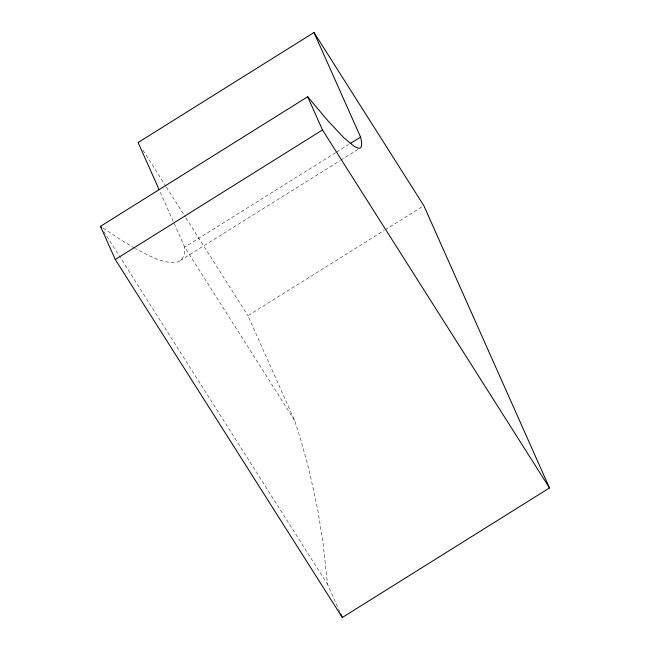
<?xml version="1.0" encoding="UTF-8"?>
<svg xmlns="http://www.w3.org/2000/svg" width="650" height="650" viewBox="0 0 650 650"><rect width="100%" height="100%" fill="white"/><g stroke="black" fill="none" stroke-linecap="round" stroke-linejoin="round"><path stroke-width="0.49" stroke-dasharray="3.25 2.44" d="M335.692 152.661L184.681 247.097A2241.208 141.862 48.8 0 1 177.296 261.999C162.232 264.412 148.354 255.028 135.476 248.568M336.554 152.116L348.562 144.609M180.164 260.601L339.861 160.737M340.714 160.201L357.89 149.459M339.844 611.967L327.519 584.293L322.871 541.531L317.858 510.339L309.051 469.731L300.812 439.912L294.515 420.282L247.943 315.681L384.377 230.368M385.231 229.832L422.126 206.757M134.639 248.097L120.591 239.679L102.091 227.411M143 150.215L165.839 186.225M166.384 187.086L185.412 217.092M185.957 217.945L247.943 315.681M294.515 420.282L184.681 247.097L159.543 190.637M103.748 231.465L327.519 584.293"/><path stroke-width="0.97" d="M314.007 32.5L360.579 137.093A2268.744 67.828 58 0 1 359.052 148.338L354.599 146.697L343.817 137.735L328.169 121.062L307.694 96.752L100.49 226.33L115.278 259.529L342.306 617.5L549.51 487.923L423.849 205.684L314.007 32.5L138.109 142.504L159.128 189.711M115.278 259.529L322.481 129.959L307.694 96.752M350.285 143.536L360.579 137.093M322.481 129.959L549.51 487.923M100.49 226.33L101.579 228.036M340.665 613.811L342.306 617.5"/></g></svg>
